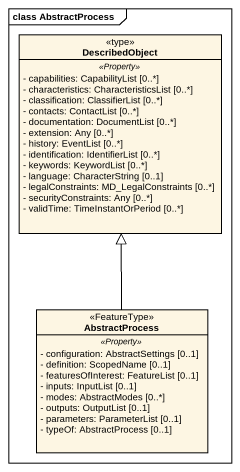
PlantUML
@startuml
mainframe class AbstractProcess
hide circle
hide empty members
skinparam classAttributeIconSize 0
class DescribedObject <<type>> {
  .. <<Property>> ..
  - capabilities: CapabilityList [0..*]
  - characteristics: CharacteristicsList [0..*]
  - classification: ClassifierList [0..*]
  - contacts: ContactList [0..*]
  - documentation: DocumentList [0..*]
  - extension: Any [0..*]
  - history: EventList [0..*]
  - identification: IdentifierList [0..*]
  - keywords: KeywordList [0..*]
  - language: CharacterString [0..1]
  - legalConstraints: MD_LegalConstraints [0..*]
  - securityConstraints: Any [0..*]
  - validTime: TimeInstantOrPeriod [0..*]
}
class AbstractProcess <<FeatureType>> {
  .. <<Property>> ..
  - configuration: AbstractSettings [0..1]
  - definition: ScopedName [0..1]
  - featuresOfInterest: FeatureList [0..1]
  - inputs: InputList [0..1]
  - modes: AbstractModes [0..*]
  - outputs: OutputList [0..1]
  - parameters: ParameterList [0..1]
  - typeOf: AbstractProcess [0..1]
}
AbstractProcess -up-|> DescribedObject
@enduml
